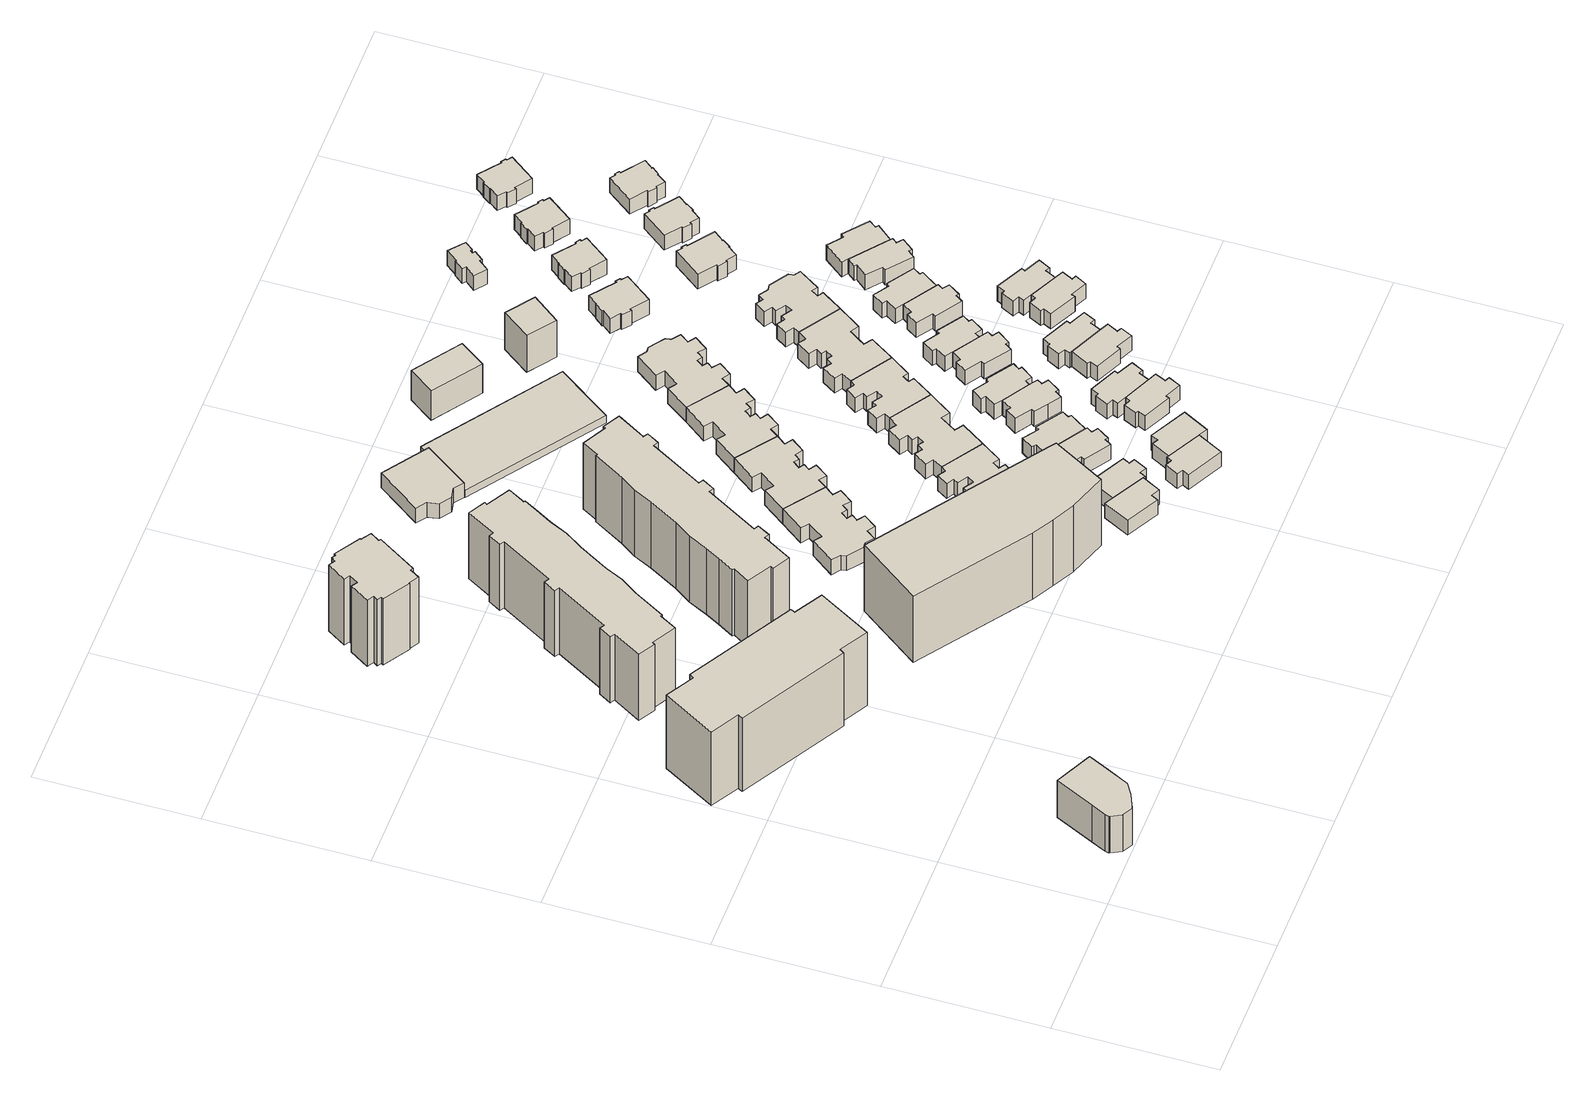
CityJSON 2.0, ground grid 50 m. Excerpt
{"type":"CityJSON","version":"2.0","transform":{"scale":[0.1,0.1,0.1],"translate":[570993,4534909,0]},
"CityObjects":{
"building1":{"type":"Building","geometry":[{"type":"MultiSurface","lod":"1","boundaries":[[[0,1,2,3,4,5,6,7,8,9,10,11,12,13]],[[0,13,14,15]],[[13,12,16,14]],[[12,11,17,16]],[[11,10,18,17]],[[10,9,19,18]],[[9,8,20,19]],[[8,7,21,20]],[[7,6,22,21]],[[6,5,23,22]],[[5,4,24,23]],[[4,3,25,24]],[[3,2,26,25]],[[2,1,27,26]],[[1,0,15,27]],[[15,14,16,17,18,19,20,21,22,23,24,25,26,27]]]}]},
"building2":{"type":"Building","geometry":[{"type":"MultiSurface","lod":"1","boundaries":[[[28,29,30,31,32,33,34,35,36,37,38,39]],[[28,39,40,41]],[[39,38,42,40]],[[38,37,43,42]],[[37,36,44,43]],[[36,35,45,44]],[[35,34,46,45]],[[34,33,47,46]],[[33,32,48,47]],[[32,31,49,48]],[[31,30,50,49]],[[30,29,51,50]],[[29,28,41,51]],[[41,40,42,43,44,45,46,47,48,49,50,51]]]}]},
"building3":{"type":"Building","geometry":[{"type":"MultiSurface","lod":"1","boundaries":[[[52,53,54,55,56,57,58,59,60,61,62,63,64,65,66,67,68,69,70,71,72,73,74,75]],[[52,75,76,77]],[[75,74,78,76]],[[74,73,79,78]],[[73,72,80,79]],[[72,71,81,80]],[[71,70,82,81]],[[70,69,83,82]],[[69,68,84,83]],[[68,67,85,84]],[[67,66,86,85]],[[66,65,87,86]],[[65,64,88,87]],[[64,63,89,88]],[[63,62,90,89]],[[62,61,91,90]],[[61,60,92,91]],[[60,59,93,92]],[[59,58,94,93]],[[58,57,95,94]],[[57,56,96,95]],[[56,55,97,96]],[[55,54,98,97]],[[54,53,99,98]],[[53,52,77,99]],[[77,76,78,79,80,81,82,83,84,85,86,87,88,89,90,91,92,93,94,95,96,97,98,99]]]}]},
"building4":{"type":"Building","geometry":[{"type":"MultiSurface","lod":"1","boundaries":[[[100,101,102,103,104,105,106,107,108,109,110,111,112,113,114,115,116,117,118,119,120,121,122,123,124,125,126,127,128,129,130]],[[100,130,131,132]],[[130,129,133,131]],[[129,128,134,133]],[[128,127,135,134]],[[127,126,136,135]],[[126,125,137,136]],[[125,124,138,137]],[[124,123,139,138]],[[123,122,140,139]],[[122,121,141,140]],[[121,120,142,141]],[[120,119,143,142]],[[119,118,144,143]],[[118,117,145,144]],[[117,116,146,145]],[[116,115,147,146]],[[115,114,148,147]],[[114,113,149,148]],[[113,112,150,149]],[[112,111,151,150]],[[111,110,152,151]],[[110,109,153,152]],[[109,108,154,153]],[[108,107,155,154]],[[107,106,156,155]],[[106,105,157,156]],[[105,104,158,157]],[[104,103,159,158]],[[103,102,160,159]],[[102,101,161,160]],[[101,100,132,161]],[[132,131,133,134,135,136,137,138,139,140,141,142,143,144,145,146,147,148,149,150,151,152,153,154,155,156,157,158,159,160,161]]]}]},
"building5":{"type":"Building","geometry":[{"type":"MultiSurface","lod":"1","boundaries":[[[162,163,164,165,166,167,168,169,170]],[[162,170,171,172]],[[170,169,173,171]],[[169,168,174,173]],[[168,167,175,174]],[[167,166,176,175]],[[166,165,177,176]],[[165,164,178,177]],[[164,163,179,178]],[[163,162,172,179]],[[172,171,173,174,175,176,177,178,179]]]}]},
"building6":{"type":"Building","geometry":[{"type":"MultiSurface","lod":"1","boundaries":[[[180,181,182,183,184,185,186,187,188,189,190,191,192,193,194,195,196,197,198,199,200,201,202,203,204,205,206,207,208,209,210]],[[180,210,211,212]],[[210,209,213,211]],[[209,208,214,213]],[[208,207,215,214]],[[207,206,216,215]],[[206,205,217,216]],[[205,204,218,217]],[[204,203,219,218]],[[203,202,220,219]],[[202,201,221,220]],[[201,200,222,221]],[[200,199,223,222]],[[199,198,224,223]],[[198,197,225,224]],[[197,196,226,225]],[[196,195,227,226]],[[195,194,228,227]],[[194,193,229,228]],[[193,192,230,229]],[[192,191,231,230]],[[191,190,232,231]],[[190,189,233,232]],[[189,188,234,233]],[[188,187,235,234]],[[187,186,236,235]],[[186,185,237,236]],[[185,184,238,237]],[[184,183,239,238]],[[183,182,240,239]],[[182,181,241,240]],[[181,180,212,241]],[[212,211,213,214,215,216,217,218,219,220,221,222,223,224,225,226,227,228,229,230,231,232,233,234,235,236,237,238,239,240,241]]]}]},
"building7":{"type":"Building","geometry":[{"type":"MultiSurface","lod":"1","boundaries":[[[242,243,244,245,246,247,248,249,250,251,252,253,254,255,256,257,258,259,260,261,262,263,264,265]],[[242,265,266,267]],[[265,264,268,266]],[[264,263,269,268]],[[263,262,270,269]],[[262,261,271,270]],[[261,260,272,271]],[[260,259,273,272]],[[259,258,274,273]],[[258,257,275,274]],[[257,256,276,275]],[[256,255,277,276]],[[255,254,278,277]],[[254,253,279,278]],[[253,252,280,279]],[[252,251,281,280]],[[251,250,282,281]],[[250,249,283,282]],[[249,248,284,283]],[[248,247,285,284]],[[247,246,286,285]],[[246,245,287,286]],[[245,244,288,287]],[[244,243,289,288]],[[243,242,267,289]],[[267,266,268,269,270,271,272,273,274,275,276,277,278,279,280,281,282,283,284,285,286,287,288,289]]]}]},
"building8":{"type":"Building","geometry":[{"type":"MultiSurface","lod":"1","boundaries":[[[290,291,292,293,294,295,296]],[[290,296,297,298]],[[296,295,299,297]],[[295,294,300,299]],[[294,293,301,300]],[[293,292,302,301]],[[292,291,303,302]],[[291,290,298,303]],[[298,297,299,300,301,302,303]]]}]},
"building9":{"type":"Building","geometry":[{"type":"MultiSurface","lod":"1","boundaries":[[[304,305,306,307,308,309,310,311]],[[304,311,312,313]],[[311,310,314,312]],[[310,309,315,314]],[[309,308,316,315]],[[308,307,317,316]],[[307,306,318,317]],[[306,305,319,318]],[[305,304,313,319]],[[313,312,314,315,316,317,318,319]]]}]},
"building10":{"type":"Building","geometry":[{"type":"MultiSurface","lod":"1","boundaries":[[[320,321,322,323,324,325,326,327,328,329,330,331,332,333,244,243,334,335,336,337]],[[320,337,338,339]],[[337,336,340,338]],[[336,335,341,340]],[[335,334,342,341]],[[334,243,289,342]],[[243,244,288,289]],[[244,333,343,288]],[[333,332,344,343]],[[332,331,345,344]],[[331,330,346,345]],[[330,329,347,346]],[[329,328,348,347]],[[328,327,349,348]],[[327,326,350,349]],[[326,325,351,350]],[[325,324,352,351]],[[324,323,353,352]],[[323,322,354,353]],[[322,321,355,354]],[[321,320,339,355]],[[339,338,340,341,342,289,288,343,344,345,346,347,348,349,350,351,352,353,354,355]]]}]},
"building11":{"type":"Building","geometry":[{"type":"MultiSurface","lod":"1","boundaries":[[[356,357,358,359,360,361,362,363,364,365,366,367,368,369,370,371,372,373,374,375,376,377,378,379]],[[356,379,380,381]],[[379,378,382,380]],[[378,377,383,382]],[[377,376,384,383]],[[376,375,385,384]],[[375,374,386,385]],[[374,373,387,386]],[[373,372,388,387]],[[372,371,389,388]],[[371,370,390,389]],[[370,369,391,390]],[[369,368,392,391]],[[368,367,393,392]],[[367,366,394,393]],[[366,365,395,394]],[[365,364,396,395]],[[364,363,397,396]],[[363,362,398,397]],[[362,361,399,398]],[[361,360,400,399]],[[360,359,401,400]],[[359,358,402,401]],[[358,357,403,402]],[[357,356,381,403]],[[381,380,382,383,384,385,386,387,388,389,390,391,392,393,394,395,396,397,398,399,400,401,402,403]]]}]},
"building12":{"type":"Building","geometry":[{"type":"MultiSurface","lod":"1","boundaries":[[[294,293,404,405,406,407,408,409,410]],[[294,410,411,300]],[[410,409,412,411]],[[409,408,413,412]],[[408,407,414,413]],[[407,406,415,414]],[[406,405,416,415]],[[405,404,417,416]],[[404,293,301,417]],[[293,294,300,301]],[[300,411,412,413,414,415,416,417,301]]]}]},
"building13":{"type":"Building","geometry":[{"type":"MultiSurface","lod":"1","boundaries":[[[418,419,420,421,422,423,424,425,426]],[[418,426,427,428]],[[426,425,429,427]],[[425,424,430,429]],[[424,423,431,430]],[[423,422,432,431]],[[422,421,433,432]],[[421,420,434,433]],[[420,419,435,434]],[[419,418,428,435]],[[428,427,429,430,431,432,433,434,435]]]}]},
"building14":{"type":"Building","geometry":[{"type":"MultiSurface","lod":"1","boundaries":[[[436,437,438,439,440,441,442,443,444,445,446,447,448]],[[436,448,449,450]],[[448,447,451,449]],[[447,446,452,451]],[[446,445,453,452]],[[445,444,454,453]],[[444,443,455,454]],[[443,442,456,455]],[[442,441,457,456]],[[441,440,458,457]],[[440,439,459,458]],[[439,438,460,459]],[[438,437,461,460]],[[437,436,450,461]],[[450,449,451,452,453,454,455,456,457,458,459,460,461]]]}]},
"building15":{"type":"Building","geometry":[{"type":"MultiSurface","lod":"1","boundaries":[[[462,463,464,465]],[[462,465,466,467]],[[465,464,468,466]],[[464,463,469,468]],[[463,462,467,469]],[[467,466,468,469]]]}]},
"building16":{"type":"Building","geometry":[{"type":"MultiSurface","lod":"1","boundaries":[[[470,471,472,473,474,475,357,356,476,477,478,479,480,481,482,483,484,485,486,487]],[[470,487,488,489]],[[487,486,490,488]],[[486,485,491,490]],[[485,484,492,491]],[[484,483,493,492]],[[483,482,494,493]],[[482,481,495,494]],[[481,480,496,495]],[[480,479,497,496]],[[479,478,498,497]],[[478,477,499,498]],[[477,476,500,499]],[[476,356,381,500]],[[356,357,403,381]],[[357,475,501,403]],[[475,474,502,501]],[[474,473,503,502]],[[473,472,504,503]],[[472,471,505,504]],[[471,470,489,505]],[[489,488,490,491,492,493,494,495,496,497,498,499,500,381,403,501,502,503,504,505]]]}]},
"building17":{"type":"Building","geometry":[{"type":"MultiSurface","lod":"1","boundaries":[[[506,507,508,509,442,441,510,511,512,513,514,515,516]],[[506,516,517,518]],[[516,515,519,517]],[[515,514,520,519]],[[514,513,521,520]],[[513,512,522,521]],[[512,511,523,522]],[[511,510,524,523]],[[510,441,457,524]],[[441,442,456,457]],[[442,509,525,456]],[[509,508,526,525]],[[508,507,527,526]],[[507,506,518,527]],[[518,517,519,520,521,522,523,524,457,456,525,526,527]]]}]},
"building18":{"type":"Building","geometry":[{"type":"MultiSurface","lod":"1","boundaries":[[[528,529,530,419,418,531,532]],[[528,532,533,534]],[[532,531,535,533]],[[531,418,428,535]],[[418,419,435,428]],[[419,530,536,435]],[[530,529,537,536]],[[529,528,534,537]],[[534,533,535,428,435,536,537]]]}]},
"building19":{"type":"Building","geometry":[{"type":"MultiSurface","lod":"1","boundaries":[[[538,539,540,541,542,543,544,545,546,547,548,321,320,549,550,551,552,553,554,555]],[[538,555,556,557]],[[555,554,558,556]],[[554,553,559,558]],[[553,552,560,559]],[[552,551,561,560]],[[551,550,562,561]],[[550,549,563,562]],[[549,320,339,563]],[[320,321,355,339]],[[321,548,564,355]],[[548,547,565,564]],[[547,546,566,565]],[[546,545,567,566]],[[545,544,568,567]],[[544,543,569,568]],[[543,542,570,569]],[[542,541,571,570]],[[541,540,572,571]],[[540,539,573,572]],[[539,538,557,573]],[[557,556,558,559,560,561,562,563,339,355,564,565,566,567,568,569,570,571,572,573]]]}]},
"building20":{"type":"Building","geometry":[{"type":"MultiSurface","lod":"1","boundaries":[[[574,575,576,577,578,579,580,581,582,583,584,585,586,587]],[[574,587,588,589]],[[587,586,590,588]],[[586,585,591,590]],[[585,584,592,591]],[[584,583,593,592]],[[583,582,594,593]],[[582,581,595,594]],[[581,580,596,595]],[[580,579,597,596]],[[579,578,598,597]],[[578,577,599,598]],[[577,576,600,599]],[[576,575,601,600]],[[575,574,589,601]],[[589,588,590,591,592,593,594,595,596,597,598,599,600,601]]]}]},
"building21":{"type":"Building","geometry":[{"type":"MultiSurface","lod":"1","boundaries":[[[602,603,604,605]],[[602,605,606,607]],[[605,604,608,606]],[[604,603,609,608]],[[603,602,607,609]],[[607,606,608,609]]]}]},
"building22":{"type":"Building","geometry":[{"type":"MultiSurface","lod":"1","boundaries":[[[471,470,610,611,612,613,614,615,616,617,618,619,620,621,622,623,624,625,626,627]],[[471,627,628,505]],[[627,626,629,628]],[[626,625,630,629]],[[625,624,631,630]],[[624,623,632,631]],[[623,622,633,632]],[[622,621,634,633]],[[621,620,635,634]],[[620,619,636,635]],[[619,618,637,636]],[[618,617,638,637]],[[617,616,639,638]],[[616,615,640,639]],[[615,614,641,640]],[[614,613,642,641]],[[613,612,643,642]],[[612,611,644,643]],[[611,610,645,644]],[[610,470,489,645]],[[470,471,505,489]],[[505,628,629,630,631,632,633,634,635,636,637,638,639,640,641,642,643,644,645,489]]]}]},
"building23":{"type":"Building","geometry":[{"type":"MultiSurface","lod":"1","boundaries":[[[646,647,648,649,650,651,652,653,654,655,656,657,658]],[[646,658,659,660]],[[658,657,661,659]],[[657,656,662,661]],[[656,655,663,662]],[[655,654,664,663]],[[654,653,665,664]],[[653,652,666,665]],[[652,651,667,666]],[[651,650,668,667]],[[650,649,669,668]],[[649,648,670,669]],[[648,647,671,670]],[[647,646,660,671]],[[660,659,661,662,663,664,665,666,667,668,669,670,671]]]}]},
"building24":{"type":"Building","geometry":[{"type":"MultiSurface","lod":"1","boundaries":[[[579,578,672,673,674,675,676,677,678,679,680,681,682]],[[579,682,683,597]],[[682,681,684,683]],[[681,680,685,684]],[[680,679,686,685]],[[679,678,687,686]],[[678,677,688,687]],[[677,676,689,688]],[[676,675,690,689]],[[675,674,691,690]],[[674,673,692,691]],[[673,672,693,692]],[[672,578,598,693]],[[578,579,597,598]],[[597,683,684,685,686,687,688,689,690,691,692,693,598]]]}]},
"building25":{"type":"Building","geometry":[{"type":"MultiSurface","lod":"1","boundaries":[[[694,695,696,697,646,658,698,699,700,701,702,703,704]],[[694,704,705,706]],[[704,703,707,705]],[[703,702,708,707]],[[702,701,709,708]],[[701,700,710,709]],[[700,699,711,710]],[[699,698,712,711]],[[698,658,659,712]],[[658,646,660,659]],[[646,697,713,660]],[[697,696,714,713]],[[696,695,715,714]],[[695,694,706,715]],[[706,705,707,708,709,710,711,712,659,660,713,714,715]]]}]},
"building26":{"type":"Building","geometry":[{"type":"MultiSurface","lod":"1","boundaries":[[[716,717,718,719,720,721,722,723,724,725,726,727,728,729,730,731,732,733,554,553,734,735,736,737]],[[716,737,738,739]],[[737,736,740,738]],[[736,735,741,740]],[[735,734,742,741]],[[734,553,559,742]],[[553,554,558,559]],[[554,733,743,558]],[[733,732,744,743]],[[732,731,745,744]],[[731,730,746,745]],[[730,729,747,746]],[[729,728,748,747]],[[728,727,749,748]],[[727,726,750,749]],[[726,725,751,750]],[[725,724,752,751]],[[724,723,753,752]],[[723,722,754,753]],[[722,721,755,754]],[[721,720,756,755]],[[720,719,757,756]],[[719,718,758,757]],[[718,717,759,758]],[[717,716,739,759]],[[739,738,740,741,742,559,558,743,744,745,746,747,748,749,750,751,752,753,754,755,756,757,758,759]]]}]},
"building27":{"type":"Building","geometry":[{"type":"MultiSurface","lod":"1","boundaries":[[[760,761,762,763,764,765,766,767,768,769,770,771,772]],[[760,772,773,774]],[[772,771,775,773]],[[771,770,776,775]],[[770,769,777,776]],[[769,768,778,777]],[[768,767,779,778]],[[767,766,780,779]],[[766,765,781,780]],[[765,764,782,781]],[[764,763,783,782]],[[763,762,784,783]],[[762,761,785,784]],[[761,760,774,785]],[[774,773,775,776,777,778,779,780,781,782,783,784,785]]]}]},
"building28":{"type":"Building","geometry":[{"type":"MultiSurface","lod":"1","boundaries":[[[786,787,788,789]],[[786,789,790,791]],[[789,788,792,790]],[[788,787,793,792]],[[787,786,791,793]],[[791,790,792,793]]]}]},
"building29":{"type":"Building","geometry":[{"type":"MultiSurface","lod":"1","boundaries":[[[794,795,796,797,798,799,623,622,800,801,802,803,804,805,806,807,808,809,810,811]],[[794,811,812,813]],[[811,810,814,812]],[[810,809,815,814]],[[809,808,816,815]],[[808,807,817,816]],[[807,806,818,817]],[[806,805,819,818]],[[805,804,820,819]],[[804,803,821,820]],[[803,802,822,821]],[[802,801,823,822]],[[801,800,824,823]],[[800,622,633,824]],[[622,623,632,633]],[[623,799,825,632]],[[799,798,826,825]],[[798,797,827,826]],[[797,796,828,827]],[[796,795,829,828]],[[795,794,813,829]],[[813,812,814,815,816,817,818,819,820,821,822,823,824,633,632,825,826,827,828,829]]]}]},
"building30":{"type":"Building","geometry":[{"type":"MultiSurface","lod":"1","boundaries":[[[830,831,832,833,834,835,836,837,838,839,840]],[[830,840,841,842]],[[840,839,843,841]],[[839,838,844,843]],[[838,837,845,844]],[[837,836,846,845]],[[836,835,847,846]],[[835,834,848,847]],[[834,833,849,848]],[[833,832,850,849]],[[832,831,851,850]],[[831,830,842,851]],[[842,841,843,844,845,846,847,848,849,850,851]]]}]},
"building31":{"type":"Building","geometry":[{"type":"MultiSurface","lod":"1","boundaries":[[[767,766,852,853,854,855,856,857,858,859,860,861,862]],[[767,862,863,779]],[[862,861,864,863]],[[861,860,865,864]],[[860,859,866,865]],[[859,858,867,866]],[[858,857,868,867]],[[857,856,869,868]],[[856,855,870,869]],[[855,854,871,870]],[[854,853,872,871]],[[853,852,873,872]],[[852,766,780,873]],[[766,767,779,780]],[[779,863,864,865,866,867,868,869,870,871,872,873,780]]]}]},
"building32":{"type":"Building","geometry":[{"type":"MultiSurface","lod":"1","boundaries":[[[874,835,834,875,876,877,878,879,880,881,882,883,884]],[[874,884,885,886]],[[884,883,887,885]],[[883,882,888,887]],[[882,881,889,888]],[[881,880,890,889]],[[880,879,891,890]],[[879,878,892,891]],[[878,877,893,892]],[[877,876,894,893]],[[876,875,895,894]],[[875,834,848,895]],[[834,835,847,848]],[[835,874,886,847]],[[886,885,887,888,889,890,891,892,893,894,895,848,847]]]}]},
"building33":{"type":"Building","geometry":[{"type":"MultiSurface","lod":"1","boundaries":[[[896,897,898,795,794,899,900,901,902,903,904,905,906,907,908,909,910,911,912,913,914,915,916,917]],[[896,917,918,919]],[[917,916,920,918]],[[916,915,921,920]],[[915,914,922,921]],[[914,913,923,922]],[[913,912,924,923]],[[912,911,925,924]],[[911,910,926,925]],[[910,909,927,926]],[[909,908,928,927]],[[908,907,929,928]],[[907,906,930,929]],[[906,905,931,930]],[[905,904,932,931]],[[904,903,933,932]],[[903,902,934,933]],[[902,901,935,934]],[[901,900,936,935]],[[900,899,937,936]],[[899,794,813,937]],[[794,795,829,813]],[[795,898,938,829]],[[898,897,939,938]],[[897,896,919,939]],[[919,918,920,921,922,923,924,925,926,927,928,929,930,931,932,933,934,935,936,937,813,829,938,939]]]}]},
"building34":{"type":"Building","geometry":[{"type":"MultiSurface","lod":"1","boundaries":[[[940,941,942,943,944,945,946,947,948,949,950,951,952,953,954,955]],[[940,955,956,957]],[[955,954,958,956]],[[954,953,959,958]],[[953,952,960,959]],[[952,951,961,960]],[[951,950,962,961]],[[950,949,963,962]],[[949,948,964,963]],[[948,947,965,964]],[[947,946,966,965]],[[946,945,967,966]],[[945,944,968,967]],[[944,943,969,968]],[[943,942,970,969]],[[942,941,971,970]],[[941,940,957,971]],[[957,956,958,959,960,961,962,963,964,965,966,967,968,969,970,971]]]}]},
"building35":{"type":"Building","geometry":[{"type":"MultiSurface","lod":"1","boundaries":[[[972,973,974,975,976,977,978,979,980,981,982,983,984]],[[972,984,985,986]],[[984,983,987,985]],[[983,982,988,987]],[[982,981,989,988]],[[981,980,990,989]],[[980,979,991,990]],[[979,978,992,991]],[[978,977,993,992]],[[977,976,994,993]],[[976,975,995,994]],[[975,974,996,995]],[[974,973,997,996]],[[973,972,986,997]],[[986,985,987,988,989,990,991,992,993,994,995,996,997]]]}]},
"building36":{"type":"Building","geometry":[{"type":"MultiSurface","lod":"1","boundaries":[[[998,999,1000,1001,1002,1003,1004,1005,1006,1007,1008,1009,1010]],[[998,1010,1011,1012]],[[1010,1009,1013,1011]],[[1009,1008,1014,1013]],[[1008,1007,1015,1014]],[[1007,1006,1016,1015]],[[1006,1005,1017,1016]],[[1005,1004,1018,1017]],[[1004,1003,1019,1018]],[[1003,1002,1020,1019]],[[1002,1001,1021,1020]],[[1001,1000,1022,1021]],[[1000,999,1023,1022]],[[999,998,1012,1023]],[[1012,1011,1013,1014,1015,1016,1017,1018,1019,1020,1021,1022,1023]]]}]},
"building37":{"type":"Building","geometry":[{"type":"MultiSurface","lod":"1","boundaries":[[[978,1024,1025,1026,1027,1028,1029,1030,1031,1032,979]],[[978,979,991,992]],[[979,1032,1033,991]],[[1032,1031,1034,1033]],[[1031,1030,1035,1034]],[[1030,1029,1036,1035]],[[1029,1028,1037,1036]],[[1028,1027,1038,1037]],[[1027,1026,1039,1038]],[[1026,1025,1040,1039]],[[1025,1024,1041,1040]],[[1024,978,992,1041]],[[992,991,1033,1034,1035,1036,1037,1038,1039,1040,1041]]]}]},
"building38":{"type":"Building","geometry":[{"type":"MultiSurface","lod":"1","boundaries":[[[1004,1042,1043,1044,1045,1046,1047,1048,1049,1050,1051,1052,1005]],[[1004,1005,1017,1018]],[[1005,1052,1053,1017]],[[1052,1051,1054,1053]],[[1051,1050,1055,1054]],[[1050,1049,1056,1055]],[[1049,1048,1057,1056]],[[1048,1047,1058,1057]],[[1047,1046,1059,1058]],[[1046,1045,1060,1059]],[[1045,1044,1061,1060]],[[1044,1043,1062,1061]],[[1043,1042,1063,1062]],[[1042,1004,1018,1063]],[[1018,1017,1053,1054,1055,1056,1057,1058,1059,1060,1061,1062,1063]]]}]},
"building39":{"type":"Building","geometry":[{"type":"MultiSurface","lod":"1","boundaries":[[[1064,1065,1066,1067,1068,1069,1070,1071,1072,1073,1074,1075,1076,1077]],[[1064,1077,1078,1079]],[[1077,1076,1080,1078]],[[1076,1075,1081,1080]],[[1075,1074,1082,1081]],[[1074,1073,1083,1082]],[[1073,1072,1084,1083]],[[1072,1071,1085,1084]],[[1071,1070,1086,1085]],[[1070,1069,1087,1086]],[[1069,1068,1088,1087]],[[1068,1067,1089,1088]],[[1067,1066,1090,1089]],[[1066,1065,1091,1090]],[[1065,1064,1079,1091]],[[1079,1078,1080,1081,1082,1083,1084,1085,1086,1087,1088,1089,1090,1091]]]}]},
"building40":{"type":"Building","geometry":[{"type":"MultiSurface","lod":"1","boundaries":[[[1092,1093,1094,1095,1096,1097,1098,1099,1100,1101,1102,1103,1104,1105,1106,1107]],[[1092,1107,1108,1109]],[[1107,1106,1110,1108]],[[1106,1105,1111,1110]],[[1105,1104,1112,1111]],[[1104,1103,1113,1112]],[[1103,1102,1114,1113]],[[1102,1101,1115,1114]],[[1101,1100,1116,1115]],[[1100,1099,1117,1116]],[[1099,1098,1118,1117]],[[1098,1097,1119,1118]],[[1097,1096,1120,1119]],[[1096,1095,1121,1120]],[[1095,1094,1122,1121]],[[1094,1093,1123,1122]],[[1093,1092,1109,1123]],[[1109,1108,1110,1111,1112,1113,1114,1115,1116,1117,1118,1119,1120,1121,1122,1123]]]}]},
"building41":{"type":"Building","geometry":[{"type":"MultiSurface","lod":"1","boundaries":[[[1124,1125,1126,1127,1128,1129,1130,1131,1132,1133,1134,1135,1136,1137,1138,1139]],[[1124,1139,1140,1141]],[[1139,1138,1142,1140]],[[1138,1137,1143,1142]],[[1137,1136,1144,1143]],[[1136,1135,1145,1144]],[[1135,1134,1146,1145]],[[1134,1133,1147,1146]],[[1133,1132,1148,1147]],[[1132,1131,1149,1148]],[[1131,1130,1150,1149]],[[1130,1129,1151,1150]],[[1129,1128,1152,1151]],[[1128,1127,1153,1152]],[[1127,1126,1154,1153]],[[1126,1125,1155,1154]],[[1125,1124,1141,1155]],[[1141,1140,1142,1143,1144,1145,1146,1147,1148,1149,1150,1151,1152,1153,1154,1155]]]}]},
"building42":{"type":"Building","geometry":[{"type":"MultiSurface","lod":"1","boundaries":[[[1156,1157,1158,1159,1160,1161,1162,1163,1164,1165,1166,1167,1168]],[[1156,1168,1169,1170]],[[1168,1167,1171,1169]],[[1167,1166,1172,1171]],[[1166,1165,1173,1172]],[[1165,1164,1174,1173]],[[1164,1163,1175,1174]],[[1163,1162,1176,1175]],[[1162,1161,1177,1176]],[[1161,1160,1178,1177]],[[1160,1159,1179,1178]],[[1159,1158,1180,1179]],[[1158,1157,1181,1180]],[[1157,1156,1170,1181]],[[1170,1169,1171,1172,1173,1174,1175,1176,1177,1178,1179,1180,1181]]]}]},
"building43":{"type":"Building","geometry":[{"type":"MultiSurface","lod":"1","boundaries":[[[1160,1182,1183,1184,1185,1186,1187,1188,1161]],[[1160,1161,1177,1178]],[[1161,1188,1189,1177]],[[1188,1187,1190,1189]],[[1187,1186,1191,1190]],[[1186,1185,1192,1191]],[[1185,1184,1193,1192]],[[1184,1183,1194,1193]],[[1183,1182,1195,1194]],[[1182,1160,1178,1195]],[[1178,1177,1189,1190,1191,1192,1193,1194,1195]]]}]},
"building44":{"type":"Building","geometry":[{"type":"MultiSurface","lod":"1","boundaries":[[[1196,1197,1198,1199,1200,1201,1202,1203,1204,1205,1206,1207,1208,1209,1210,1211]],[[1196,1211,1212,1213]],[[1211,1210,1214,1212]],[[1210,1209,1215,1214]],[[1209,1208,1216,1215]],[[1208,1207,1217,1216]],[[1207,1206,1218,1217]],[[1206,1205,1219,1218]],[[1205,1204,1220,1219]],[[1204,1203,1221,1220]],[[1203,1202,1222,1221]],[[1202,1201,1223,1222]],[[1201,1200,1224,1223]],[[1200,1199,1225,1224]],[[1199,1198,1226,1225]],[[1198,1197,1227,1226]],[[1197,1196,1213,1227]],[[1213,1212,1214,1215,1216,1217,1218,1219,1220,1221,1222,1223,1224,1225,1226,1227]]]}]},
"building45":{"type":"Building","geometry":[{"type":"MultiSurface","lod":"1","boundaries":[[[1228,1229,1230,1231,1232,1233,1234,1235,1236,1237,1238,1239,1240,1241,1242,1243]],[[1228,1243,1244,1245]],[[1243,1242,1246,1244]],[[1242,1241,1247,1246]],[[1241,1240,1248,1247]],[[1240,1239,1249,1248]],[[1239,1238,1250,1249]],[[1238,1237,1251,1250]],[[1237,1236,1252,1251]],[[1236,1235,1253,1252]],[[1235,1234,1254,1253]],[[1234,1233,1255,1254]],[[1233,1232,1256,1255]],[[1232,1231,1257,1256]],[[1231,1230,1258,1257]],[[1230,1229,1259,1258]],[[1229,1228,1245,1259]],[[1245,1244,1246,1247,1248,1249,1250,1251,1252,1253,1254,1255,1256,1257,1258,1259]]]}]},
"building46":{"type":"Building","geometry":[{"type":"MultiSurface","lod":"1","boundaries":[[[1260,1261,1262,1263,1264,1265,1266,1267,1268,1269,1270,1271,1272,1273,1274,1275]],[[1260,1275,1276,1277]],[[1275,1274,1278,1276]],[[1274,1273,1279,1278]],[[1273,1272,1280,1279]],[[1272,1271,1281,1280]],[[1271,1270,1282,1281]],[[1270,1269,1283,1282]],[[1269,1268,1284,1283]],[[1268,1267,1285,1284]],[[1267,1266,1286,1285]],[[1266,1265,1287,1286]],[[1265,1264,1288,1287]],[[1264,1263,1289,1288]],[[1263,1262,1290,1289]],[[1262,1261,1291,1290]],[[1261,1260,1277,1291]],[[1277,1276,1278,1279,1280,1281,1282,1283,1284,1285,1286,1287,1288,1289,1290,1291]]]}]},
"building47":{"type":"Building","geometry":[{"type":"MultiSurface","lod":"1","boundaries":[[[1292,1293,1294,1295,1296,1297,1298,1299,1300,1301,1302,1303,1304,1305,1306,1307]],[[1292,1307,1308,1309]],[[1307,1306,1310,1308]],[[1306,1305,1311,1310]],[[1305,1304,1312,1311]],[[1304,1303,1313,1312]],[[1303,1302,1314,1313]],[[1302,1301,1315,1314]],[[1301,1300,1316,1315]],[[1300,1299,1317,1316]],[[1299,1298,1318,1317]],[[1298,1297,1319,1318]],[[1297,1296,1320,1319]],[[1296,1295,1321,1320]],[[1295,1294,1322,1321]],[[1294,1293,1323,1322]],[[1293,1292,1309,1323]],[[1309,1308,1310,1311,1312,1313,1314,1315,1316,1317,1318,1319,1320,1321,1322,1323]]]}]}
},
"vertices":[
[236,8,0],[204,25,0],[188,57,0],[187,60,0],[190,73,0],[212,118,0],[270,240,0],[271,240,0],[383,185,0],[386,183,0],[355,118,0],[323,51,0],[285,28,0],[266,20,0],[266,20,150],[236,8,150],[285,28,150],[323,51,150],[355,118,150],[386,183,150],[383,185,150],[271,240,150],[270,240,150],[212,118,150],[190,73,150],[187,60,150],[188,57,150],[204,25,150],
[194,1296,0],[519,1108,0],[513,1094,0],[599,1043,0],[504,878,0],[418,928,0],[409,915,0],[82,1104,0],[90,1118,0],[4,1168,0],[99,1333,0],[185,1283,0],[185,1283,300],[194,1296,300],[99,1333,300],[4,1168,300],[90,1118,300],[82,1104,300],[409,915,300],[418,928,300],[504,878,300],[599,1043,300],[513,1094,300],[519,1108,300],
[434,2286,0],[357,2164,0],[349,2169,0],[331,2140,0],[302,2158,0],[300,2156,0],[221,2207,0],[224,2214,0],[212,2222,0],[221,2235,0],[201,2248,0],[239,2307,0],[256,2296,0],[273,2323,0],[257,2334,0],[295,2393,0],[315,2381,0],[324,2394,0],[336,2386,0],[340,2392,0],[419,2341,0],[417,2338,0],[447,2319,0],[428,2290,0],[428,2290,270],[434,2286,270],[447,2319,270],[417,2338,270],[419,2341,270],[340,2392,270],[336,2386,270],[324,2394,270],[315,2381,270],[295,2393,270],[257,2334,270],[273,2323,270],[256,2296,270],[239,2307,270],[201,2248,270],[221,2235,270],[212,2222,270],[224,2214,270],[221,2207,270],[300,2156,270],[302,2158,270],[331,2140,270],[349,2169,270],[357,2164,270],
[439,1794,0],[534,1957,0],[521,1965,0],[543,2004,0],[557,1997,0],[608,2086,0],[660,2056,0],[655,2048,0],[727,2006,0],[697,1954,0],[701,1951,0],[674,1904,0],[648,1860,0],[621,1802,0],[584,1748,0],[531,1657,0],[504,1599,0],[466,1545,0],[411,1450,0],[406,1453,0],[376,1400,0],[303,1442,0],[298,1434,0],[247,1464,0],[299,1552,0],[285,1560,0],[308,1599,0],[322,1591,0],[417,1755,0],[403,1763,0],[425,1802,0],[425,1802,270],[439,1794,270],[403,1763,270],[417,1755,270],[322,1591,270],[308,1599,270],[285,1560,270],[299,1552,270],[247,1464,270],[298,1434,270],[303,1442,270],[376,1400,270],[406,1453,270],[411,1450,270],[466,1545,270],[504,1599,270],[531,1657,270],[584,1748,270],[621,1802,270],[648,1860,270],[674,1904,270],[701,1951,270],[697,1954,270],[727,2006,270],[655,2048,270],[660,2056,270],[608,2086,270],[557,1997,270],[543,2004,270],[521,1965,270],[534,1957,270],
[1383,617,0],[1291,454,0],[1170,496,0],[1101,532,0],[1035,571,0],[701,809,0],[843,1001,0],[1049,855,0],[1367,629,0],[1367,629,270],[1383,617,270],[1049,855,270],[843,1001,270],[701,809,270],[1035,571,270],[1101,532,270],[1170,496,270],[1291,454,270],
[1015,1678,0],[921,1514,0],[935,1506,0],[913,1467,0],[899,1476,0],[804,1312,0],[818,1304,0],[796,1265,0],[782,1273,0],[730,1183,0],[678,1213,0],[682,1222,0],[610,1265,0],[641,1316,0],[636,1319,0],[666,1369,0],[691,1414,0],[720,1474,0],[757,1526,0],[809,1617,0],[837,1676,0],[872,1724,0],[927,1820,0],[932,1817,0],[962,1868,0],[1035,1828,0],[1040,1835,0],[1091,1806,0],[1039,1717,0],[1053,1708,0],[1030,1670,0],[1030,1670,270],[1015,1678,270],[1053,1708,270],[1039,1717,270],[1091,1806,270],[1040,1835,270],[1035,1828,270],[962,1868,270],[932,1817,270],[927,1820,270],[872,1724,270],[837,1676,270],[809,1617,270],[757,1526,270],[720,1474,270],[691,1414,270],[666,1369,270],[636,1319,270],[641,1316,270],[610,1265,270],[682,1222,270],[678,1213,270],[730,1183,270],[782,1273,270],[796,1265,270],[818,1304,270],[804,1312,270],[899,1476,270],[913,1467,270],[935,1506,270],[921,1514,270],
[1033,1252,0],[1086,1323,0],[1204,1236,0],[1183,1208,0],[1205,1192,0],[1175,1151,0],[1153,1168,0],[1140,1151,0],[1125,1162,0],[1110,1142,0],[1126,1131,0],[1113,1113,0],[1135,1097,0],[1105,1056,0],[1083,1073,0],[1062,1045,0],[1037,1063,0],[1019,1062,0],[974,1096,0],[970,1113,0],[945,1132,0],[998,1203,0],[1022,1186,0],[1057,1234,0],[1057,1234,60],[1033,1252,60],[1022,1186,60],[998,1203,60],[945,1132,60],[970,1113,60],[974,1096,60],[1019,1062,60],[1037,1063,60],[1062,1045,60],[1083,1073,60],[1105,1056,60],[1135,1097,60],[1113,1113,60],[1126,1131,60],[1110,1142,60],[1125,1162,60],[1140,1151,60],[1153,1168,60],[1175,1151,60],[1205,1192,60],[1183,1208,60],[1204,1236,60],[1086,1323,60],
[1453,342,0],[1352,397,0],[1394,478,0],[1420,464,0],[1521,408,0],[1491,350,0],[1464,364,0],[1464,364,60],[1453,342,60],[1491,350,60],[1521,408,60],[1420,464,60],[1394,478,60],[1352,397,60],
[993,2333,0],[897,2196,0],[867,2219,0],[833,2212,0],[799,2237,0],[793,2271,0],[762,2293,0],[859,2428,0],[859,2428,60],[993,2333,60],[762,2293,60],[793,2271,60],[799,2237,60],[833,2212,60],[867,2219,60],[897,2196,60],
[1227,1513,0],[1345,1425,0],[1323,1397,0],[1346,1381,0],[1316,1341,0],[1293,1356,0],[1280,1339,0],[1266,1351,0],[1250,1331,0],[1266,1320,0],[1253,1302,0],[1275,1287,0],[1245,1246,0],[1223,1263,0],[1138,1393,0],[1162,1375,0],[1198,1424,0],[1174,1442,0],[1174,1442,60],[1227,1513,60],[1198,1424,60],[1162,1375,60],[1138,1393,60],[1223,1263,60],[1245,1246,60],[1275,1287,60],[1253,1302,60],[1266,1320,60],[1250,1331,60],[1266,1351,60],[1280,1339,60],[1293,1356,60],[1316,1341,60],[1346,1381,60],[1323,1397,60],[1345,1425,60],
[1380,954,0],[1501,873,0],[1459,810,0],[1441,822,0],[1427,801,0],[1445,789,0],[1402,725,0],[1384,737,0],[1369,734,0],[1311,772,0],[1309,788,0],[1280,806,0],[1292,824,0],[1268,839,0],[1291,873,0],[1314,857,0],[1323,871,0],[1353,851,0],[1366,872,0],[1337,892,0],[1346,906,0],[1323,920,0],[1345,954,0],[1368,939,0],[1368,939,60],[1380,954,60],[1345,954,60],[1323,920,60],[1346,906,60],[1337,892,60],[1366,872,60],[1353,851,60],[1323,871,60],[1314,857,60],[1291,873,60],[1268,839,60],[1292,824,60],[1280,806,60],[1309,788,60],[1311,772,60],[1369,734,60],[1384,737,60],[1402,725,60],[1445,789,60],[1427,801,60],[1441,822,60],[1459,810,60],[1501,873,60],
[1461,543,0],[1572,484,0],[1561,462,0],[1578,453,0],[1556,410,0],[1536,421,0],[1527,404,0],[1527,404,60],[1536,421,60],[1556,410,60],[1578,453,60],[1561,462,60],[1572,484,60],[1461,543,60],
[1622,367,0],[1725,312,0],[1683,232,0],[1571,290,0],[1582,312,0],[1564,322,0],[1586,364,0],[1607,354,0],[1616,370,0],[1616,370,60],[1622,367,60],[1607,354,60],[1586,364,60],[1564,322,60],[1582,312,60],[1571,290,60],[1683,232,60],[1725,312,60],
[1533,586,0],[1540,596,0],[1493,627,0],[1515,662,0],[1528,653,0],[1549,684,0],[1646,620,0],[1651,616,0],[1640,600,0],[1658,587,0],[1632,548,0],[1624,554,0],[1611,533,0],[1611,533,60],[1533,586,60],[1624,554,60],[1632,548,60],[1658,587,60],[1640,600,60],[1651,616,60],[1646,620,60],[1549,684,60],[1528,653,60],[1515,662,60],[1493,627,60],[1540,596,60],
[1017,2364,0],[1414,2081,0],[1293,1912,0],[898,2194,0],[898,2194,30],[1017,2364,30],[1293,1912,30],[1414,2081,30],
[1511,1151,0],[1632,1070,0],[1583,998,0],[1557,1014,0],[1525,964,0],[1550,947,0],[1398,984,0],[1375,999,0],[1403,1041,0],[1426,1026,0],[1438,1044,0],[1454,1032,0],[1467,1054,0],[1451,1064,0],[1463,1082,0],[1441,1097,0],[1469,1139,0],[1491,1124,0],[1491,1124,60],[1511,1151,60],[1469,1139,60],[1441,1097,60],[1463,1082,60],[1451,1064,60],[1467,1054,60],[1454,1032,60],[1438,1044,60],[1426,1026,60],[1403,1041,60],[1375,999,60],[1398,984,60],[1550,947,60],[1525,964,60],[1557,1014,60],[1583,998,60],[1632,1070,60],
[1609,753,0],[1687,700,0],[1674,680,0],[1682,674,0],[1523,700,0],[1544,731,0],[1537,736,0],[1532,739,0],[1556,775,0],[1560,772,0],[1602,743,0],[1602,743,60],[1609,753,60],[1560,772,60],[1556,775,60],[1532,739,60],[1537,736,60],[1544,731,60],[1523,700,60],[1682,674,60],[1674,680,60],[1687,700,60],
[1681,438,0],[1794,378,0],[1751,297,0],[1652,425,0],[1670,415,0],[1670,415,60],[1681,438,60],[1652,425,60],[1751,297,60],[1794,378,60],
[1487,1571,0],[1457,1530,0],[1435,1547,0],[1422,1530,0],[1407,1541,0],[1392,1521,0],[1407,1510,0],[1394,1492,0],[1416,1477,0],[1386,1436,0],[1364,1452,0],[1279,1583,0],[1303,1565,0],[1339,1614,0],[1315,1632,0],[1368,1702,0],[1486,1615,0],[1464,1587,0],[1464,1587,60],[1487,1571,60],[1486,1615,60],[1368,1702,60],[1315,1632,60],[1339,1614,60],[1303,1565,60],[1279,1583,60],[1364,1452,60],[1386,1436,60],[1416,1477,60],[1394,1492,60],[1407,1510,60],[1392,1521,60],[1407,1541,60],[1422,1530,60],[1435,1547,60],[1457,1530,60],
[1668,786,0],[1620,818,0],[1643,852,0],[1655,843,0],[1675,874,0],[1756,823,0],[1780,806,0],[1770,790,0],[1789,777,0],[1762,738,0],[1754,743,0],[1739,723,0],[1701,749,0],[1662,776,0],[1662,776,60],[1668,786,60],[1701,749,60],[1739,723,60],[1754,743,60],[1762,738,60],[1789,777,60],[1770,790,60],[1780,806,60],[1756,823,60],[1675,874,60],[1655,843,60],[1643,852,60],[1620,818,60],
[1291,2275,0],[1147,2378,0],[1203,2456,0],[1347,2354,0],[1347,2354,120],[1291,2275,120],[1203,2456,120],[1147,2378,120],
[1521,1169,0],[1498,1184,0],[1521,1218,0],[1544,1202,0],[1553,1216,0],[1582,1197,0],[1595,1217,0],[1566,1236,0],[1576,1251,0],[1553,1266,0],[1575,1299,0],[1598,1285,0],[1609,1299,0],[1731,1218,0],[1688,1155,0],[1672,1165,0],[1659,1145,0],[1675,1135,0],[1675,1135,60],[1659,1145,60],[1672,1165,60],[1688,1155,60],[1731,1218,60],[1609,1299,60],[1598,1285,60],[1575,1299,60],[1553,1266,60],[1576,1251,60],[1566,1236,60],[1595,1217,60],[1582,1197,60],[1553,1216,60],[1544,1202,60],[1521,1218,60],[1498,1184,60],[1521,1169,60],
[1880,513,0],[1906,501,0],[1891,467,0],[1905,461,0],[1887,423,0],[1836,446,0],[1831,436,0],[1745,477,0],[1756,501,0],[1747,506,0],[1766,546,0],[1786,537,0],[1795,552,0],[1795,552,60],[1880,513,60],[1786,537,60],[1766,546,60],[1747,506,60],[1756,501,60],[1745,477,60],[1831,436,60],[1836,446,60],[1887,423,60],[1905,461,60],[1891,467,60],[1906,501,60],
[1652,890,0],[1673,922,0],[1661,931,0],[1684,965,0],[1731,934,0],[1738,943,0],[1817,889,0],[1803,869,0],[1812,863,0],[1784,824,0],[1766,836,0],[1766,836,60],[1784,824,60],[1812,863,60],[1803,869,60],[1817,889,60],[1738,943,60],[1731,934,60],[1684,965,60],[1661,931,60],[1673,922,60],[1652,890,60],
[1876,602,0],[1926,577,0],[1908,540,0],[1895,546,0],[1766,565,0],[1774,582,0],[1753,592,0],[1773,633,0],[1783,629,0],[1794,653,0],[1880,613,0],[1880,613,60],[1876,602,60],[1794,653,60],[1783,629,60],[1773,633,60],[1753,592,60],[1774,582,60],[1766,565,60],[1895,546,60],[1908,540,60],[1926,577,60],
[1508,1891,0],[1534,1873,0],[1551,1875,0],[1597,1841,0],[1601,1823,0],[1626,1804,0],[1606,1777,0],[1628,1761,0],[1598,1720,0],[1576,1737,0],[1562,1719,0],[1547,1730,0],[1533,1710,0],[1548,1699,0],[1535,1682,0],[1557,1665,0],[1527,1625,0],[1504,1641,0],[1419,1773,0],[1444,1755,0],[1480,1803,0],[1455,1821,0],[1455,1821,60],[1508,1891,60],[1480,1803,60],[1444,1755,60],[1419,1773,60],[1504,1641,60],[1527,1625,60],[1557,1665,60],[1535,1682,60],[1548,1699,60],[1533,1710,60],[1547,1730,60],[1562,1719,60],[1576,1737,60],[1598,1720,60],[1628,1761,60],[1606,1777,60],[1626,1804,60],[1601,1823,60],[1597,1841,60],[1551,1875,60],[1534,1873,60],
[1867,913,0],[1789,966,0],[1796,977,0],[1750,1008,0],[1773,1043,0],[1785,1035,0],[1805,1064,0],[1883,1013,0],[1909,996,0],[1899,980,0],[1918,967,0],[1890,928,0],[1881,934,0],[1881,934,60],[1867,913,60],[1890,928,60],[1918,967,60],[1899,980,60],[1909,996,60],[1883,1013,60],[1805,1064,60],[1785,1035,60],[1773,1043,60],[1750,1008,60],[1796,977,60],[1789,966,60],
[1487,2123,0],[1405,2184,0],[1469,2270,0],[1552,2208,0],[1552,2208,150],[1487,2123,150],[1469,2270,150],[1405,2184,150],
[1740,1495,0],[1862,1414,0],[1813,1343,0],[1788,1359,0],[1754,1309,0],[1779,1292,0],[1628,1329,0],[1605,1344,0],[1633,1387,0],[1655,1371,0],[1667,1389,0],[1683,1379,0],[1697,1400,0],[1681,1410,0],[1693,1427,0],[1670,1443,0],[1698,1485,0],[1721,1469,0],[1721,1469,60],[1740,1495,60],[1698,1485,60],[1670,1443,60],[1693,1427,60],[1681,1410,60],[1697,1400,60],[1683,1379,60],[1667,1389,60],[1655,1371,60],[1633,1387,60],[1605,1344,60],[1628,1329,60],[1779,1292,60],[1754,1309,60],[1788,1359,60],[1813,1343,60],[1862,1414,60],
[1966,625,0],[1881,665,0],[1892,689,0],[1883,694,0],[1912,750,0],[2017,701,0],[2044,688,0],[2027,654,0],[2041,647,0],[2023,610,0],[1971,635,0],[1971,635,60],[1966,625,60],[2023,610,60],[2041,647,60],[2027,654,60],[2044,688,60],[2017,701,60],[1912,750,60],[1883,694,60],[1892,689,60],[1881,665,60],
[1781,1080,0],[1802,1111,0],[1790,1120,0],[1813,1154,0],[1861,1123,0],[1867,1133,0],[1945,1080,0],[1931,1059,0],[1940,1053,0],[1913,1014,0],[1893,1027,0],[1893,1027,60],[1913,1014,60],[1940,1053,60],[1931,1059,60],[1945,1080,60],[1867,1133,60],[1861,1123,60],[1813,1154,60],[1790,1120,60],[1802,1111,60],[1781,1080,60],
[2033,734,0],[1905,754,0],[1912,771,0],[1892,781,0],[1912,821,0],[1921,817,0],[1933,841,0],[2018,800,0],[2014,789,0],[2065,765,0],[2047,727,0],[2047,727,60],[2033,734,60],[2065,765,60],[2014,789,60],[2018,800,60],[1933,841,60],[1921,817,60],[1912,821,60],[1892,781,60],[1912,771,60],[1905,754,60],
[1901,1511,0],[1888,1490,0],[1904,1479,0],[1751,1514,0],[1728,1529,0],[1750,1563,0],[1773,1548,0],[1782,1561,0],[1813,1541,0],[1825,1562,0],[1796,1582,0],[1805,1596,0],[1782,1611,0],[1804,1644,0],[1827,1629,0],[1839,1646,0],[1866,1628,0],[1883,1631,0],[1940,1593,0],[1943,1577,0],[1961,1565,0],[1918,1500,0],[1918,1500,60],[1901,1511,60],[1961,1565,60],[1943,1577,60],[1940,1593,60],[1883,1631,60],[1866,1628,60],[1839,1646,60],[1827,1629,60],[1804,1644,60],[1782,1611,60],[1805,1596,60],[1796,1582,60],[1825,1562,60],[1813,1541,60],[1782,1561,60],[1773,1548,60],[1750,1563,60],[1728,1529,60],[1751,1514,60],[1904,1479,60],[1888,1490,60],
[1648,1989,0],[1620,2010,0],[1643,2039,0],[1641,2040,0],[1661,2066,0],[1663,2065,0],[1685,2095,0],[1758,2038,0],[1761,2043,0],[1775,2032,0],[1772,2028,0],[1789,2015,0],[1724,1930,0],[1673,1969,0],[1670,1964,0],[1644,1984,0],[1644,1984,60],[1648,1989,60],[1670,1964,60],[1673,1969,60],[1724,1930,60],[1789,2015,60],[1772,2028,60],[1775,2032,60],[1761,2043,60],[1758,2038,60],[1685,2095,60],[1663,2065,60],[1661,2066,60],[1641,2040,60],[1643,2039,60],[1620,2010,60],
[1997,1101,0],[1918,1154,0],[1925,1164,0],[1878,1196,0],[1900,1230,0],[1913,1222,0],[1933,1253,0],[2031,1188,0],[2036,1185,0],[2026,1169,0],[2045,1155,0],[2020,1118,0],[2012,1123,0],[2012,1123,60],[1997,1101,60],[2020,1118,60],[2045,1155,60],[2026,1169,60],[2036,1185,60],[2031,1188,60],[1933,1253,60],[1913,1222,60],[1900,1230,60],[1878,1196,60],[1925,1164,60],[1918,1154,60],
[2114,808,0],[2029,851,0],[2041,876,0],[2032,881,0],[2052,921,0],[2073,911,0],[2081,926,0],[2166,884,0],[2192,871,0],[2175,837,0],[2189,831,0],[2170,795,0],[2119,819,0],[2119,819,60],[2114,808,60],[2170,795,60],[2189,831,60],[2175,837,60],[2192,871,60],[2166,884,60],[2081,926,60],[2073,911,60],[2052,921,60],[2032,881,60],[2041,876,60],[2029,851,60],
[1909,1269,0],[1930,1301,0],[1918,1310,0],[1941,1344,0],[1987,1313,0],[1994,1322,0],[2073,1269,0],[2058,1246,0],[2066,1240,0],[2066,1240,60],[2058,1246,60],[2073,1269,60],[1994,1322,60],[1987,1313,60],[1941,1344,60],[1918,1310,60],[1930,1301,60],[1909,1269,60],
[2054,939,0],[2062,956,0],[2042,966,0],[2062,1006,0],[2071,1002,0],[2083,1026,0],[2168,983,0],[2163,972,0],[2214,947,0],[2195,910,0],[2182,917,0],[2182,917,60],[2195,910,60],[2214,947,60],[2163,972,60],[2168,983,60],[2083,1026,60],[2071,1002,60],[2062,1006,60],[2042,966,60],[2062,956,60],[2054,939,60],
[1668,2462,0],[1691,2490,0],[1693,2488,0],[1721,2524,0],[1768,2485,0],[1747,2459,0],[1742,2462,0],[1736,2455,0],[1743,2449,0],[1720,2421,0],[1714,2426,0],[1689,2395,0],[1654,2423,0],[1679,2454,0],[1679,2454,60],[1668,2462,60],[1654,2423,60],[1689,2395,60],[1714,2426,60],[1720,2421,60],[1743,2449,60],[1736,2455,60],[1742,2462,60],[1747,2459,60],[1768,2485,60],[1721,2524,60],[1693,2488,60],[1691,2490,60],
[1756,2191,0],[1775,2215,0],[1776,2214,0],[1798,2242,0],[1862,2192,0],[1865,2196,0],[1879,2186,0],[1876,2182,0],[1891,2170,0],[1831,2091,0],[1784,2127,0],[1780,2122,0],[1757,2140,0],[1760,2144,0],[1737,2163,0],[1758,2190,0],[1758,2190,60],[1756,2191,60],[1737,2163,60],[1760,2144,60],[1757,2140,60],[1780,2122,60],[1784,2127,60],[1831,2091,60],[1891,2170,60],[1876,2182,60],[1879,2186,60],[1865,2196,60],[1862,2192,60],[1798,2242,60],[1776,2214,60],[1775,2215,60],
[1954,1895,0],[2028,1839,0],[2004,1809,0],[2006,1808,0],[1988,1782,0],[1986,1784,0],[1963,1754,0],[1934,1774,0],[1931,1770,0],[1905,1790,0],[1909,1794,0],[1858,1833,0],[1923,1918,0],[1940,1905,0],[1943,1909,0],[1957,1899,0],[1957,1899,60],[1954,1895,60],[1943,1909,60],[1940,1905,60],[1923,1918,60],[1858,1833,60],[1909,1794,60],[1905,1790,60],[1931,1770,60],[1934,1774,60],[1963,1754,60],[1986,1784,60],[1988,1782,60],[2006,1808,60],[2004,1809,60],[2028,1839,60],
[2049,1352,0],[2005,1389,0],[2034,1424,0],[2029,1429,0],[2048,1453,0],[2156,1366,0],[2162,1361,0],[2150,1346,0],[2168,1332,0],[2139,1296,0],[2131,1304,0],[2113,1282,0],[2041,1342,0],[2041,1342,60],[2049,1352,60],[2113,1282,60],[2131,1304,60],[2139,1296,60],[2168,1332,60],[2150,1346,60],[2162,1361,60],[2156,1366,60],[2048,1453,60],[2029,1429,60],[2034,1424,60],[2005,1389,60],
[2030,1467,0],[2079,1528,0],[2124,1492,0],[2132,1502,0],[2204,1442,0],[2188,1421,0],[2196,1414,0],[2196,1414,60],[2188,1421,60],[2204,1442,60],[2132,1502,60],[2124,1492,60],[2079,1528,60],[2030,1467,60],
[2004,2318,0],[1944,2238,0],[1896,2274,0],[1893,2270,0],[1870,2287,0],[1873,2292,0],[1850,2310,0],[1871,2337,0],[1869,2340,0],[1887,2363,0],[1889,2361,0],[1911,2390,0],[1975,2340,0],[1978,2344,0],[1991,2334,0],[1988,2330,0],[1988,2330,60],[2004,2318,60],[1991,2334,60],[1978,2344,60],[1975,2340,60],[1911,2390,60],[1889,2361,60],[1887,2363,60],[1869,2340,60],[1871,2337,60],[1850,2310,60],[1873,2292,60],[1870,2287,60],[1893,2270,60],[1896,2274,60],[1944,2238,60],
[2048,2040,0],[2061,2030,0],[2058,2026,0],[2123,1976,0],[2102,1948,0],[2104,1947,0],[2087,1923,0],[2085,1925,0],[2063,1897,0],[2039,1915,0],[2036,1910,0],[2012,1929,0],[2015,1932,0],[1969,1969,0],[2029,2048,0],[2045,2036,0],[2045,2036,60],[2048,2040,60],[2029,2048,60],[1969,1969,60],[2015,1932,60],[2012,1929,60],[2036,1910,60],[2039,1915,60],[2063,1897,60],[2085,1925,60],[2087,1923,60],[2104,1947,60],[2102,1948,60],[2123,1976,60],[2058,2026,60],[2061,2030,60],
[2158,2160,0],[2224,2111,0],[2202,2083,0],[2204,2081,0],[2186,2059,0],[2184,2060,0],[2163,2031,0],[2139,2050,0],[2135,2046,0],[2112,2063,0],[2116,2068,0],[2069,2103,0],[2129,2183,0],[2145,2171,0],[2148,2175,0],[2161,2165,0],[2161,2165,60],[2158,2160,60],[2148,2175,60],[2145,2171,60],[2129,2183,60],[2069,2103,60],[2116,2068,60],[2112,2063,60],[2135,2046,60],[2139,2050,60],[2163,2031,60],[2184,2060,60],[2186,2059,60],[2204,2081,60],[2202,2083,60],[2224,2111,60],
[2117,2466,0],[2057,2386,0],[2009,2422,0],[2006,2417,0],[1983,2435,0],[1986,2440,0],[1963,2458,0],[1984,2486,0],[1982,2487,0],[2000,2511,0],[2002,2509,0],[2023,2538,0],[2088,2487,0],[2091,2491,0],[2104,2481,0],[2102,2477,0],[2102,2477,60],[2117,2466,60],[2104,2481,60],[2091,2491,60],[2088,2487,60],[2023,2538,60],[2002,2509,60],[2000,2511,60],[1982,2487,60],[1984,2486,60],[1963,2458,60],[1986,2440,60],[1983,2435,60],[2006,2417,60],[2009,2422,60],[2057,2386,60]
]}
